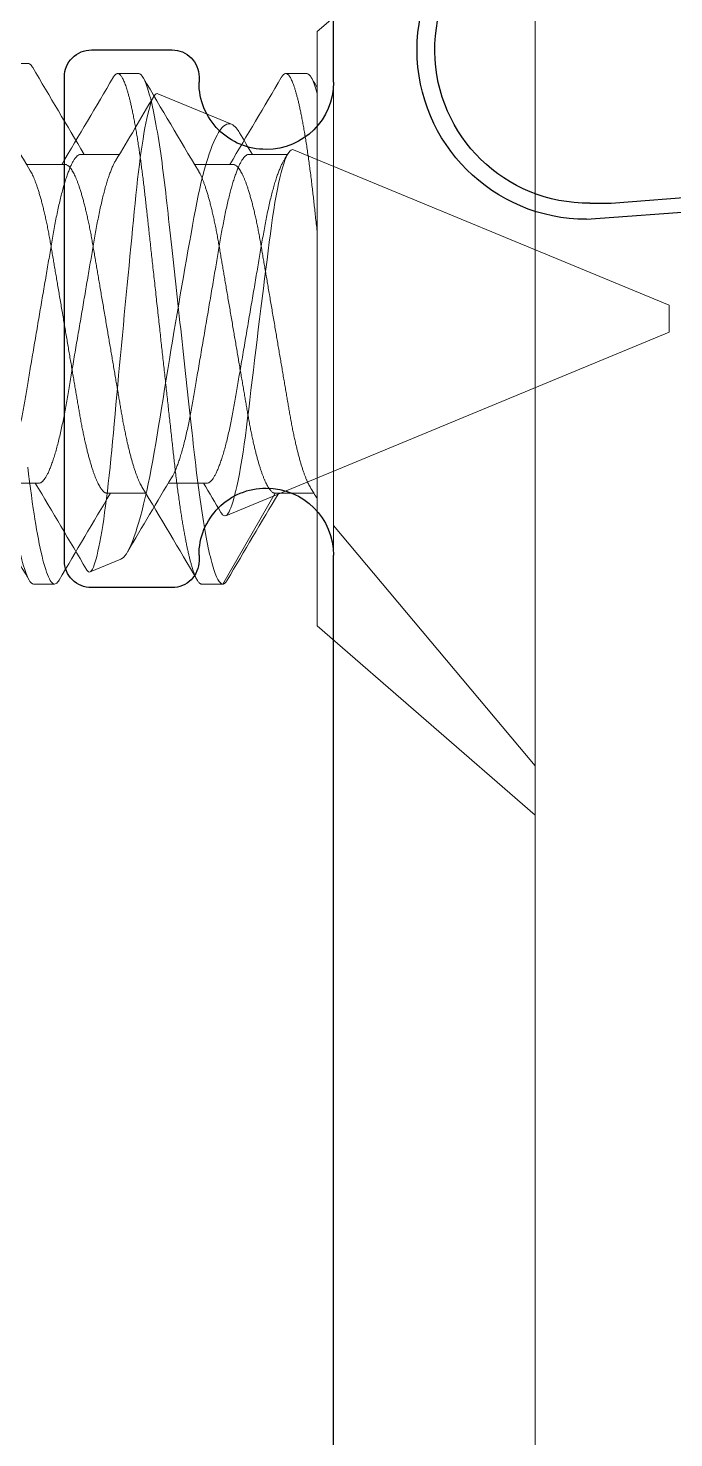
# Model space of a CAD drawing. Extents: x -82 to 113, y -82 to 93.
# Drawn here: x -3.967 to -3.727, y 70.873 to 71.397 of the extents above; entities that cross this region are included whole.
import ezdxf

# ---------------------------------------------------------------- set-up
doc = ezdxf.new("R2010")
doc.units = 0
doc.header["$MEASUREMENT"] = 0
doc.linetypes.add('HIDDEN', pattern=[0.375, 0.25, -0.125])
doc.layers.get('0').update_dxf_attribs({"linetype": 'CONTINUOUS'})
doc.layers.add('FRAME', color=1, linetype='CONTINUOUS')
doc.layers.add('INERTIA', color=7, linetype='CONTINUOUS')

# ---------------------------------------------------------------- blocks, each defined once
blk = doc.blocks.new('Q250T190')
for p, q in [((0.06300049999998691, 0.1809999999999974), (0.05253921128166894, 0.04051983721100072)), ((0.05700050000001511, 0.1797619999999966), (0.05700050000001511, 0.1718690000000009)), ((0.05700050000001511, 0.1718690000000009), (0.04650049999997918, 0.03999999999999915))]:
    blk.add_line(p, q)
for centre, radius, start, end in [((-4.999999987376214e-07, 0.1809999999999974), 0.063, 0, 180), ((-4.999999987376214e-07, 0.180380999999997), 0.057003, 359.3779300000001, 179.3779139999998)]:
    blk.add_arc(centre, radius, start, end)
blk = doc.blocks.new('20350')
at = {"color": 7, "linetype": 'Continuous', "lineweight": 15}
for p, q in [((0.7960802411690864, 0.0894050889825877), (0.7845719487381828, 0.09417198500069901)), ((0.999853929156501, 0.004999269645779236), (0.8350108039232893, 0.07327951361430962)), ((0.7655131999395337, 0.06116194931600205), (0.7511576030413281, 0.06116194931600205)), ((0.8280040285130994, 0.06116194931600205), (0.8136485049366726, 0.06116194931600205)), ((0.999853929156501, -1.4210854715202e-14), (0.999853929156501, 0.004999269645779236)), ((0.8602175101879794, -0.06283858458458269), (0.999853929156501, -0.004999269645779236)), ((0.999853929156501, -0.004999269645779236), (0.999853929156501, -1.4210854715202e-14)), ((0.7811358704220339, -0.06116194931603047), (0.7954914673202325, -0.06116194931603047)), ((0.8436267723173785, -0.06116194931603047), (0.8579822958938053, -0.06116194931603047)), ((0.8097868670416091, -0.0837276098475428), (0.8371397749662819, -0.07239766346778254)), ((0.753796160416762, -0.09498612248857796), (0.7616074956580121, -0.09498612248857796))]:
    blk.add_line(p, q, dxfattribs=at)
at = {"color": 7, "linetype": 'Continuous', "lineweight": 15, "flags": 128}
for points in [[(0.8097868670416091, -0.0837276098475428), (0.8094748095695365, -0.0837815930039909), (0.8091562997813213, -0.08368797942846129), (0.8088297245979135, -0.08344465195470718), (0.8084978702467396, -0.08305237129617637), (0.8081539911245557, -0.08249831530751806), (0.807805932661239, -0.08179054938396746), (0.8074517884906314, -0.0809233910879783), (0.8070947847708254, -0.07990321941390732), (0.8067481927429867, -0.07877520057483878), (0.806400134279663, -0.07750837445151149), (0.8060488496582678, -0.0760946023269895), (0.8056973450715432, -0.07454476331950843), (0.8053386549509227, -0.0728234246815731), (0.8049809913351424, -0.07096596416938894), (0.8046223745363008, -0.06896051740328346), (0.8042661773560127, -0.06682401254796844), (0.80392486449594, -0.06463916573024164), (0.8035869244374894, -0.06233937786582544), (0.8032505241363026, -0.05991132730484594), (0.802918596463357, -0.05737491632645231), (0.8025846891025026, -0.05467571267833193), (0.8022565008400591, -0.05187284120633251), (0.8019324185969765, -0.04894948372849228), (0.8016152286006957, -0.04593144492677936), (0.8013158557956075, -0.04293983862474704), (0.8010154564856791, -0.03987296293864517), (0.800706625171685, -0.03671679966167574), (0.8003924413681602, -0.03349606510577985), (0.8000669660113715, -0.03014913231955063), (0.7997370180263346, -0.02674600297579843), (0.7994009843340208, -0.02326881863983488), (0.7990616511618569, -0.01974633290380723), (0.7987187252227415, -0.01617518442257904), (0.7983737462739455, -0.01257056111437294), (0.7980248079493251, -0.008913498416760035), (0.7976750630851939, -0.00523500227514262), (0.7973174727911925, -0.001461733873455273), (0.7969601757842852, 0.002320514870305601), (0.7966013390201141, 0.006132498600962322), (0.7962441153349857, 0.009939750642658396), (0.7958997229603852, 0.01362153137064581), (0.7955581168132113, 0.01728600586856999), (0.7952173905273341, 0.02095207969769319), (0.7948804769737237, 0.02458783153609545), (0.7945408505144655, 0.02826488644659264), (0.7942063565794086, 0.03189695844848472), (0.7938752354459879, 0.03550358779459373), (0.7935504933069382, 0.03905114499490026), (0.7932444482203778, 0.04240819160339981), (0.792944488841087, 0.04569853831021931), (0.7926418898779275, 0.04893880166248721), (0.7923332785292558, 0.05210221004726634), (0.7920127890531319, 0.05524580322251893), (0.7916870937310136, 0.05829883025849369), (0.7913546528056514, 0.06127587302306381), (0.7910182525044576, 0.0641509114515344), (0.7906801658024634, 0.06690562426554436), (0.7903393661948073, 0.06954990990460885), (0.7899940939589101, 0.07209606351376863), (0.7896472086439843, 0.07452146074304267), (0.7892920379685364, 0.07686950350027644), (0.7889364273624437, 0.07908313369709674), (0.7885785437813411, 0.0811727217819822), (0.788221613383314, 0.0831181867539641), (0.7878750213554753, 0.0848731892515815), (0.7875304090155524, 0.0864847468626948), (0.7871860899627237, 0.08795961435579613), (0.7868449970679734, 0.08928361313276412), (0.7865004580498223, 0.0904780614994678), (0.7861603916599122, 0.09151035876196545), (0.785823038175657, 0.09238422600033402), (0.7854914037898126, 0.09308992058377896), (0.7851777332387044, 0.09360969864287938), (0.7848703683602025, 0.09397091836471816), (0.7845678427188147, 0.09417363474061347), (0.7842656103645211, 0.0942174811617491), (0.7839507666650292, 0.0941011836622323), (0.7836301305453475, 0.09382254258888167), (0.7833021622482192, 0.09337836844447622), (0.7832217282616512, 0.09323161491290932)], [(0.7960746687142262, 0.08939150612384594), (0.7964568951244431, 0.08920349992892795), (0.7969823922819401, 0.08878042412511888), (0.7975254133435357, 0.08818162352362435), (0.7980799459237176, 0.08741179071797944), (0.7986589679765643, 0.08644701364453056), (0.7992480351125124, 0.08530657592991986), (0.7998509600638286, 0.08398104656093608), (0.8004617304450221, 0.08248238615202297), (0.8010191225744023, 0.08098287337749355), (0.8015810606538025, 0.07934746785922187), (0.8021506975195223, 0.07756623449675715), (0.8027230472908968, 0.07565326023608065), (0.8033097681300632, 0.07356617425675438), (0.8038973688305191, 0.07134886880599822), (0.804489148872122, 0.0689876327119947), (0.8050796091217833, 0.06650264321054067), (0.805648512769757, 0.06398570832847383), (0.8062141902596522, 0.06136152660344862), (0.8067794278189027, 0.05861515414129315), (0.8073393128886224, 0.05576927944859733), (0.8079046970914234, 0.05276350371364913), (0.8084621625425825, 0.04966434353373472), (0.8090144954695262, 0.04645335389993477), (0.8095564900262815, 0.04315909822601327), (0.8100734085361694, 0.03991345488857689), (0.8105985390847934, 0.03660109331896422), (0.8111419267552549, 0.03320131615508615), (0.8116968992660816, 0.02974706320411258), (0.812276801180225, 0.02615730932261329), (0.8128669681427922, 0.02252526023382018), (0.8134714328513724, 0.0188272994523544), (0.8140839629551451, 0.0151020114164595), (0.8146414284063042, 0.01173190436689708), (0.8152035864510268, 0.008351880547294854), (0.8157736632473913, 0.004944272274215677), (0.8163467462365119, 0.001538414415293232), (0.8169343469369679, -0.001933370602571927), (0.8175231207858218, -0.005390880357836636), (0.8181162206193662, -0.008852940932158049), (0.818708367269835, -0.01228782318686683), (0.8192785907097502, -0.01557544782279763), (0.8198458079569093, -0.01882616411053561), (0.8204128052387532, -0.02205649350800343), (0.8209746699963745, -0.0252380994406991), (0.8215422538524138, -0.02843299036238989), (0.8221021389221264, -0.03156534010177836), (0.8226571847547319, -0.03465176749732279), (0.8232019655389067, -0.03766309277405355), (0.8237206437713809, -0.04048442071145075), (0.8242466541813016, -0.04321872715910047), (0.8247912150001611, -0.04587841037080409), (0.8253476539464728, -0.04843680871631761), (0.8259294622267532, -0.05094906933526033), (0.8265216821990009, -0.05334438172393163), (0.8271284932043699, -0.05563663119339424), (0.8277436628920185, -0.05780010929650814), (0.8283012749867282, -0.05962603686306522), (0.8288637996403239, -0.06134180304614745), (0.8294343163673403, -0.06295514787551326), (0.830008059252421, -0.06445112745704762), (0.8305964664924019, -0.06585560146406522), (0.8311862668460961, -0.06713238560088541), (0.8317806131498031, -0.06828699274838357), (0.8323740795922134, -0.06930757685744027), (0.8329788375879019, -0.07021036495321198), (0.8335803694255048, -0.07096929572752231), (0.8341819745848795, -0.07158692169461744), (0.8347777140023069, -0.07205558989430472), (0.835380712275402, -0.07238006165930244), (0.8359747652920078, -0.07254623171324681), (0.8365633191755393, -0.07255281234252209), (0.8371397749662819, -0.07239766346778254)], [(0.8602175101879794, -0.06283858458458269), (0.8597912907130834, -0.06291021079299242), (0.8593537063631516, -0.06277791081622297), (0.8589069567914152, -0.06244247286331017), (0.8584386506179911, -0.06188512656005685), (0.8579631589106711, -0.06111496380641768), (0.8574830479315594, -0.06013588440434603), (0.857017088054917, -0.05899642736845578), (0.8565491484903589, -0.05766794221544558), (0.8560812822475867, -0.05615653298299605), (0.8556010979466961, -0.05441344985634089), (0.8551233332643662, -0.05248457393581418), (0.8546501145320562, -0.0503792079215799), (0.8541949329562541, -0.04816396464575234), (0.8537460570530584, -0.04579122619837506), (0.8533053931886059, -0.04327185336730111), (0.8528615764878396, -0.04053134664711422), (0.8524283914443842, -0.03764820387122825), (0.8520078177461272, -0.03463646845081314), (0.8516069676051927, -0.03160473222511939), (0.8512025246973138, -0.02847126661994537), (0.8507897231071553, -0.02525134318618427), (0.8503558781677185, -0.02186458980249029), (0.8499146277290635, -0.01840149699508231), (0.8494680981226566, -0.01487717248640763), (0.8490071241266719, -0.011218665693562), (0.8485429239726159, -0.00751253411688424), (0.8480774040266184, -0.003775619424274623), (0.8475985395176764, 9.172256831391223e-05), (0.8471206281917958, 0.003973342186370132), (0.8466460163457654, 0.007850577284060023), (0.8461860688546281, 0.01162909807386825), (0.8457312538877062, 0.01538576439229189), (0.8452836244546731, 0.01910324595051804), (0.8448314490716271, 0.02287890031722384), (0.844388732197487, 0.02659462558982284), (0.8439575268419333, 0.03023216006387486), (0.8435516174985622, 0.03367597382721499), (0.8431509873229572, 0.03703049999974439), (0.8427451513013651, 0.04028231840537444), (0.8423172454256616, 0.04350769285481704), (0.8418806875805771, 0.04661119734988972), (0.8414375307757922, 0.04957927194492129), (0.8409838156354823, 0.05243597992979687), (0.8405255545451524, 0.05514124178951363), (0.840064873836269, 0.05768297317918325), (0.8395896754160503, 0.06011946490944808), (0.8391142570305021, 0.06237129116813378), (0.8386407450110909, 0.06442776530666094), (0.8381772780747738, 0.06625711150097402), (0.8377177705142884, 0.06788786108653255), (0.837264202017522, 0.06931243442498669), (0.8369188564598531, 0.07026817000713947), (0.8365779835304252, 0.07109801210255284), (0.8362423164469845, 0.07179978397105913), (0.8359128817143713, 0.07237132720290163), (0.8354983204016193, 0.07291521437797144), (0.8350935842066463, 0.07323950283851843), (0.8346910476649043, 0.07334648847266578), (0.8342704006448685, 0.07323334380946278), (0.8338397818635173, 0.07289685185607198), (0.833401244330517, 0.07233862569150062), (0.8332350238678359, 0.07204761615132327)]]:
    blk.add_lwpolyline(points, dxfattribs=at)
at = {"color": 7, "linetype": 'Continuous', "lineweight": 15}
for centre, radius, start, end in [((-2.808616128903793, 2.195949095626432), 4.162049952515265, 329.1416587012405, 329.6546336680852), ((3.849604982646142, 1.877510668020236), 3.537816088069699, 210.4083520711651, 210.9357489164557), ((-1.637844299249565, 1.536468816011322), 2.872401501624708, 329.0951133906082, 329.3479959543342), ((4.364543131358509, -2.201473248983049), 4.172847916079656, 149.1418875596086, 149.6578548611772), ((-2.012414254949469, -1.741686268637537), 3.27238273081851, 30.4626020028739, 30.94858242951637), ((2.628662487873115, -1.130399278890067), 2.07968617541398, 149.0604134735115, 149.3157739411994), ((-0.9186135310822792, -1.12491711068715), 2.070716742499642, 30.90344614747316, 30.98762766644004), ((0.8330699646425188, -0.06566366135562873), 0.007868299722163151, 301.1473909650172, 333.9596609431845)]:
    blk.add_arc(centre, radius, start, end, dxfattribs=at)
for points, knots in [([(0.7525722000358357, 0.05879228580052143), (0.7527320968736078, 0.05851859009065663), (0.7530806365964935, 0.05792199400907805), (0.7536265349784372, 0.05678219997618328), (0.7542158561423449, 0.05539772119512065), (0.7548190190467636, 0.05379844607610096), (0.7554328355002298, 0.05198816080583413), (0.756044895199679, 0.04999900764117626), (0.756652053500531, 0.04784272830848124), (0.7572512086950809, 0.04553206325691406), (0.7578306958772245, 0.04311795747831582), (0.7583881744385934, 0.04062245772713879), (0.7589224540369912, 0.03806667901302774), (0.7594396296655006, 0.03542550393804333), (0.759939721543148, 0.0327129982506591), (0.7604183168182104, 0.0299236390301445), (0.7609073707551772, 0.02704567708191519), (0.761415675017389, 0.02406269901321423), (0.7619496226942601, 0.02092633628053875), (0.7625087170512117, 0.01764338068956306), (0.763091109296056, 0.01422346877025404), (0.7636856663495735, 0.01073191658674943), (0.7642895023994924, 0.007185545565434381), (0.7648997307928269, 0.003602122422947218), (0.7655039424509198, 5.456342059062536e-05), (0.7660986997138082, -0.003438673776983592), (0.7666815341967492, -0.006861074321321325), (0.7672588690586579, -0.01025118944384928), (0.7678279517506681, -0.0135935352918608), (0.7683864436217362, -0.01687330319317937), (0.7689319630796945, -0.02007666775482164), (0.7694623387943409, -0.02319090917119127), (0.7699834610182776, -0.0262514789480548), (0.7704938969889383, -0.02924747874574507), (0.7709936202420664, -0.03219009708645615), (0.7715141801365633, -0.0350448397206975), (0.7720539132682163, -0.03782134198679898), (0.7726123193496193, -0.04050566615300966), (0.7731780320735027, -0.04304180434097304), (0.7737481317844939, -0.04542083537278074), (0.7743194231478796, -0.04763608739777681), (0.7748982671382976, -0.04971182406164587), (0.7754820683318826, -0.05163668690913426), (0.7760678566029995, -0.05340065890551671), (0.7766530230010531, -0.05499517334926907), (0.7772347401172297, -0.05641329072240353), (0.7778193300283007, -0.05766920440935053), (0.7784038887562374, -0.05874930988657923), (0.7789850397596325, -0.0596408753537645), (0.7795510433056236, -0.06032871676553953), (0.7800993679632242, -0.06081030845338375), (0.7806291648411801, -0.0611074099681872), (0.7809677544662463, -0.06114385412438139), (0.7811358704220339, -0.06116194931603047)], [0, 0, 0, 0, 0.01655052885773346, 0.03607649045531805, 0.05568448318149739, 0.07627889243637434, 0.09689048985410341, 0.1174814653803984, 0.1380143038962496, 0.1584521362771996, 0.1787591563673415, 0.1979897036208821, 0.2170414648152039, 0.2358876530621185, 0.254503460980367, 0.2728815650638857, 0.2913675425502595, 0.310096059101139, 0.3290433103897446, 0.3490992099922933, 0.3693353413398225, 0.3897180620966582, 0.4102121854549428, 0.4307813696668637, 0.4513883092578853, 0.4710592596559312, 0.4906974510513062, 0.5102703656552362, 0.5297461371106668, 0.5490940538040091, 0.5682845953190909, 0.5872897514022946, 0.6060832657265736, 0.6255180065321476, 0.6447563168001328, 0.6642156951265523, 0.6839315852340984, 0.7038757125089806, 0.7240175393562189, 0.7433986503563159, 0.7629004071084863, 0.782491773591326, 0.802140781381322, 0.821814748738562, 0.8414808963838405, 0.8611064394211773, 0.8806590344728957, 0.901029893109652, 0.9212509952045999, 0.9412888609867279, 0.9611121255075794, 0.9806914574317458, 1, 1, 1, 1]), ([(0.7655131999395337, 0.06116194931600205), (0.7656735248041002, 0.06114547360137124), (0.7659963314321345, 0.06111230051935479), (0.7665007225275033, 0.06084193094351065), (0.7670220220743502, 0.06040385965057737), (0.7675599413728449, 0.05977828319332446), (0.7681118628677126, 0.05896729520735278), (0.7686757990295945, 0.05796913778139867), (0.7692491519160285, 0.05678528223229762), (0.7698386297680102, 0.05539684687200008), (0.7704417783412794, 0.05379868939105847), (0.7710554830854122, 0.0519880923345255), (0.7716675726239828, 0.04999902540701839), (0.7722747197445301, 0.0478427232869052), (0.7728738891531393, 0.04553206566568235), (0.7734533323523465, 0.0431179502987078), (0.7740109664576593, 0.04062246950941528), (0.7745451024293857, 0.03806667330148628), (0.7750622728812857, 0.03542549735767864), (0.7755625237468706, 0.03271301202464372), (0.7760409212204422, 0.02992362394060422), (0.7765301809416627, 0.02704569283376657), (0.7770382869234709, 0.02406268371724707), (0.7775723958916458, 0.02092634404128546), (0.7781314825686039, 0.01764338816623479), (0.7787137310091978, 0.01422345299637584), (0.779308444655598, 0.01073192623114494), (0.7799122279212867, 0.007185542524993593), (0.7805225118191146, 0.003602132885632159), (0.7811265546342625, 5.454519161673943e-05), (0.7817214988563705, -0.003438656082934699), (0.7823041779050897, -0.006861083017284386), (0.7828815226864236, -0.01025119617513326), (0.7834507201266305, -0.01359352733449271), (0.7840091746962372, -0.01687330518696228), (0.784554731911463, -0.02007666027280663), (0.7850849927407566, -0.02319091538022633), (0.7856061053148125, -0.0262514856764966), (0.7861166973299305, -0.02924746492017505), (0.7866162328973871, -0.03219011078003575), (0.7871369590443251, -0.03504483220193322), (0.787676647305311, -0.03782134322229069), (0.788235065947859, -0.04050566588919935), (0.7888007746674361, -0.04304180413744518), (0.7893708776582216, -0.04542083639496752), (0.7899421597851699, -0.04763608346216586), (0.7905210370044955, -0.04971183641758614), (0.7911047106341513, -0.05163662703019156), (0.7916905442927629, -0.05340089919981494), (0.7922756535860955, -0.05499427542106616), (0.792857553141225, -0.05641663120282203), (0.7934414669888383, -0.05765657759040721), (0.7938485927449932, -0.05844772238928897), (0.7940601623632659, -0.05877029458623895), (0.7940768703257319, -0.05879576858482949)], [0, 0, 0, 0, 0.01842496864732859, 0.03709781397115683, 0.05599523556148452, 0.07509205393887539, 0.09436112820317008, 0.1137737476718162, 0.133299714597823, 0.1529077126748099, 0.1735021275496768, 0.1941136612106158, 0.2147046423559637, 0.2352374864750028, 0.2556753244332147, 0.2759823500649212, 0.2952129690509416, 0.3142646701287446, 0.3331108635185787, 0.3517267389571436, 0.3701047871872929, 0.3885908313033768, 0.4073192897784588, 0.4262666108673123, 0.4463225159428975, 0.4665585857653004, 0.4869413800488917, 0.5074355089997994, 0.5280046988248266, 0.548611574683553, 0.5682825998051859, 0.5879207274186196, 0.6074936473637848, 0.6269694922198631, 0.6463174141930412, 0.6655079609450126, 0.6845130572062054, 0.7033065766590296, 0.7227413847835241, 0.7419796395262023, 0.7614390853367679, 0.7811549808245656, 0.8010991135419828, 0.8212409458857063, 0.8406220621746973, 0.8601238242486847, 0.8797151960777949, 0.8993641400138421, 0.9190381127398933, 0.9387042657518495, 0.9583298141447831, 0.9778824831194258, 0.9982533473151675, 1, 1, 1, 1]), ([(0.8150631019311803, 0.05879228580052143), (0.8152229986567718, 0.0585185900807943), (0.8155715381351314, 0.05792199397764364), (0.8161174386078187, 0.05678220012897839), (0.816706751402343, 0.05539772061045767), (0.817309946412351, 0.05379845020563323), (0.8179236385040838, 0.05198815638227927), (0.818535731428689, 0.04999900830351578), (0.8191428776455254, 0.04784272784227994), (0.8197420472947456, 0.04553206445389435), (0.8203214904307572, 0.04311795060358747), (0.8208791245518086, 0.04062246943037451), (0.8214132605203659, 0.03806667332243308), (0.8219304309696867, 0.03542549735171008), (0.8224306818484735, 0.03271301202782695), (0.8229090792724207, 0.02992362393378301), (0.823398339180514, 0.02704569285818081), (0.8239064444522484, 0.0240626836247344), (0.8244405561601624, 0.02092634439951269), (0.8249996319729433, 0.01764338673721966), (0.8255819212286823, 0.01422346221984583), (0.8261764785298098, 0.01073190977488991), (0.8267804186479282, 0.007185552027706876), (0.8273906609375459, 0.003602131400711528), (0.8279947150102203, 5.45455697675834e-05), (0.8285896563483135, -0.003438656182098043), (0.829172336156013, -0.006861082990823775), (0.8297496807349418, -0.01025119618218184), (0.8303188782289936, -0.01359352733261687), (0.8308773327843113, -0.01687330518744545), (0.8314228900033171, -0.02007666027269295), (0.8319531508316089, -0.02319091538022633), (0.8324742634059419, -0.02625148567661029), (0.8329848554209534, -0.0292474649197203), (0.8334843909885308, -0.03219011078171263), (0.8340051171350709, -0.03504483219559518), (0.8345448053975701, -0.0378213432463923), (0.8351032240344054, -0.04050566579782355), (0.8356689327752918, -0.04304180447668671), (0.8362390356891325, -0.04542083517928575), (0.8368103181030193, -0.04763608804530861), (0.8373891942438974, -0.0497118192061663), (0.8379728719152766, -0.05163669149850136), (0.8385586904647795, -0.0534006583264528), (0.8391438560989499, -0.05499517314562752), (0.8397255460868749, -0.05641329376219062), (0.8403102497582395, -0.05766920177897816), (0.8408948162660437, -0.0587493079168695), (0.8414758192124339, -0.05964087887035419), (0.8420419767272875, -0.06032871508007531), (0.8425902614418987, -0.06081030875519389), (0.8431200687960683, -0.0611074098943476), (0.8434586570449127, -0.06114385409988188), (0.8436267723173785, -0.06116194931603047)], [0, 0, 0, 0, 0.01655052896412597, 0.03607649068723019, 0.05568448353945647, 0.0762788929267214, 0.09689042109549699, 0.1174813967541578, 0.1380142354020012, 0.1584520679143327, 0.1787590881350151, 0.1979897019968316, 0.2170413979981053, 0.2358875863661696, 0.2545034568443356, 0.2728815001774575, 0.2913675393677374, 0.3100959928524214, 0.3290433088925587, 0.3490992086240337, 0.3693352730543195, 0.3897179939421823, 0.4102121860858635, 0.4307813704300102, 0.4513882407978144, 0.4710592606778924, 0.490697383058537, 0.5102702977882885, 0.5297461374548199, 0.5490940542725373, 0.5682845959109825, 0.5872896871080642, 0.6060832015531543, 0.6255180044990365, 0.644756254115476, 0.6642156947408642, 0.6839315849751508, 0.7038757123782409, 0.7240175393549577, 0.7433986504796432, 0.7629004073571776, 0.7824917739659574, 0.8021407126663335, 0.8218146801500444, 0.8414808279217438, 0.8611063710852404, 0.8806590348498654, 0.9010298936175726, 0.9212509288889615, 0.941288860609313, 0.9611121252575953, 0.9806914573076243, 1, 1, 1, 1]), ([(0.8280040285130994, 0.06116194931600205), (0.8281643842149293, 0.06114547368700585), (0.8284872523927547, 0.0611123008327894), (0.8289916186282653, 0.0608419309160837), (0.8295129272185378, 0.06040385974351636), (0.8300508360561736, 0.05977828284430586), (0.8306027899958437, 0.05896729747563256), (0.8311666023906099, 0.05796913523714409), (0.8317399858551227, 0.05678528240765957), (0.8323294629525293, 0.05539684736230299), (0.8329325820453022, 0.05379868529392695), (0.833546410216492, 0.05198809672857863), (0.8341584675976321, 0.04999902483071139), (0.8347656234796901, 0.04784272343989926), (0.835364790572882, 0.0455320656268583), (0.8359442343171892, 0.04311795030163523), (0.8365018685096643, 0.04062246953249371), (0.8370360036383531, 0.03806667320735357), (0.8375531773242528, 0.03542549770541825), (0.8380534163030262, 0.03271301075027111), (0.8385318570458509, 0.0299236317391518), (0.8390209520729215, 0.0270456782156856), (0.8395292448211507, 0.02406269868110655), (0.8400631963462644, 0.0209263364655925), (0.8406222869270508, 0.01764338027824408), (0.8412046904409891, 0.01422347023704162), (0.8417992065330395, 0.01073190715884209), (0.8424031989493415, 0.007185562301927462), (0.8430132706460469, 0.00360211280592182), (0.8436175231130107, 5.456481609655839e-05), (0.8442122705287716, -0.003438674046705614), (0.844795104715466, -0.006861074608721651), (0.8453724503772833, -0.01025118803396197), (0.8459414911467675, -0.01359354445129668), (0.8465001410086828, -0.01687328739795646), (0.8470455008817908, -0.02007667682282488), (0.8475759289855347, -0.02319090660584777), (0.8480969971364445, -0.02625148719330639), (0.8486076034735746, -0.0292474643201075), (0.8491071279513065, -0.03219011165326435), (0.8496278839128735, -0.03504482613895732), (0.8501674591503345, -0.03782134839447338), (0.8507258671124944, -0.04050567202936861), (0.8512917329613856, -0.0430417919552184), (0.8518616493247393, -0.04542084824696246), (0.8524330960465676, -0.04763607711716134), (0.8530119292430953, -0.04971183748965302), (0.8535956159464604, -0.05163662669419011), (0.8541814421992058, -0.0534008994690538), (0.8547665680013665, -0.05499427468113538), (0.8553484091173971, -0.05641663388333029), (0.8559325417428596, -0.05765656605656488), (0.8563390724387148, -0.05844773236968592), (0.8565510383261099, -0.05877027314751615), (0.8565677722210765, -0.05879573650655345)], [0, 0, 0, 0, 0.01842504110171395, 0.03709789785449013, 0.05599533101122047, 0.07509216107705728, 0.09436124713522931, 0.1137738108114761, 0.1332997896885946, 0.1529077997669014, 0.1735022272468368, 0.1941138429048351, 0.2147048366531498, 0.2352376933395724, 0.255675543807018, 0.2759825818678928, 0.2952132126242535, 0.3142649253628879, 0.3331111302877697, 0.3517270171204134, 0.3701050765990764, 0.3885910704446485, 0.4073196035693614, 0.4262668716253702, 0.4463227889764224, 0.4665589382319514, 0.4869416770265114, 0.50743588717482, 0.5280050204718413, 0.5486119782990101, 0.5682829461048979, 0.5879211548791249, 0.60749408680414, 0.6269698754946885, 0.6463178765656736, 0.6655083688404859, 0.6845135417423358, 0.7033070726979681, 0.7227418927177794, 0.7419801592354713, 0.7614396169564335, 0.7811554607203537, 0.8010996056448263, 0.8212415167786954, 0.8406225774633083, 0.8601244197316178, 0.8797158035518714, 0.8993647595143, 0.9190387442820517, 0.9387049093309221, 0.9583304697359175, 0.9778831506780151, 0.9982539594550213, 1, 1, 1, 1]), ([(0.7616074956580121, -0.09498612248857796), (0.7617509250637085, -0.09496603954694649), (0.7620394835049495, -0.0949256356820598), (0.762488833968618, -0.09458310900346589), (0.7629010899682029, -0.09411984515692495), (0.7631674225047007, -0.093666134674109), (0.7632757859921213, -0.09348153218114419)], [0, 0, 0, 0, 0.2676566494990704, 0.5384850142322819, 0.8122220663922216, 1, 1, 1, 1])]:
    blk.add_open_spline(points, degree=3, knots=knots, dxfattribs=at)
blk = doc.blocks.new('erfdfasdf')
at = {"color": 7, "linetype": 'Continuous', "lineweight": 15}
for p, q in [((556.3052981813001, 29.99531538200978), (556.2243305813001, 30.06569944288259)), ((556.2243305813001, 30.06569944288259), (556.2243305813001, 29.70384424288259)), ((556.3052981813001, 29.99531538200978), (556.3052981813001, 29.7742283037554)), ((556.3404403680892, 29.97973384210147), (556.3209169311115, 29.94591825912747)), ((556.348249742422, 29.97973384210147), (556.3404403680892, 29.97973384210147)), ((556.4107247462484, 29.97973384210147), (556.4029153673341, 29.97973384210147)), ((556.3209169311115, 29.94591825912747), (556.3065650194222, 29.94591825912747)), ((556.3833919337925, 29.94591825912747), (556.3690400331274, 29.94591825912747)), ((556.3365356809227, 29.82362542663771), (556.35088758846, 29.82362542663771)), ((556.3990106824583, 29.82362542663771), (556.413362578542, 29.82362542663771)), ((556.309202868753, 29.78980984366371), (556.3170122439449, 29.78980984366371)), ((556.3716778700024, 29.78980984366371), (556.3794872443352, 29.78980984366371)), ((556.2243305813001, 29.70384424288259), (556.3052981813001, 29.7742283037554))]:
    blk.add_line(p, q, dxfattribs=at)
at = {"color": 7, "linetype": 'Continuous', "lineweight": 15, "flags": 128}
blk.add_lwpolyline([(556.4012486735398, 29.9782504886563), (556.4015305608156, 29.97869836175943), (556.4018189079314, 29.97907504833791), (556.4021018397771, 29.97936562203718), (556.4023790631395, 29.97957129235926), (556.4026503214579, 29.97969349787853), (556.4029153673341, 29.97973384210147), (556.4032226083378, 29.97967977186309), (556.4035381051092, 29.97951576522071), (556.4038614819696, 29.97923939400738), (556.4041923265886, 29.97884857824612), (556.4045301624958, 29.97834159531282), (556.4048744857322, 29.97771711658785), (556.4052247648498, 29.9769742257818), (556.4055505882028, 29.97618881914688), (556.4058804615551, 29.97530346366258), (556.406213908436, 29.97431846170441), (556.406550397398, 29.97323441802337), (556.4068894244815, 29.97205228556047), (556.4072304490759, 29.97077331963219), (556.4075729214077, 29.96939913290791), (556.407916291703, 29.96793164043251), (556.4082600010254, 29.96637307795216), (556.4086034721126, 29.96472597442564), (556.4089461643538, 29.96299314286146), (556.4092875188124, 29.96117768031784), (556.4096076428453, 29.95939327082248), (556.4099256319239, 29.95754136744883), (556.4102410462292, 29.95562511765101), (556.4105534551053, 29.95364784297816), (556.4108624462218, 29.95161297493413), (556.4112151626691, 29.94919139610541), (556.4115621797964, 29.94670314805887), (556.4119029386669, 29.94415403090649), (556.4122369169958, 29.94154992722631), (556.4125636383125, 29.93889677457376), (556.4128826627981, 29.93620052883002)], dxfattribs=at)
at = {"color": 7, "linetype": 'Continuous', "lineweight": 15}
for centre, radius, start, end in [((552.6353821138548, 32.14662411675438), 4.291495851076006, 329.1490664759988, 329.6506370436587), ((559.894051540637, 32.05282127097692), 4.106667952217716, 210.3426594718087, 210.9051841607994), ((552.6899843812621, 32.15127821407236), 4.300641290891233, 329.1496211221323, 329.6501289294004), ((559.8413831366028, 31.98466067881933), 3.972864275998913, 210.3331856389208, 210.9146572837981), ((558.2366929183635, 31.10172603626497), 2.249730065889728, 210.8516009253855, 210.9842697326105), ((552.9410410005707, 27.78489574922682), 3.972839262063956, 30.33318380836504, 30.91465911435441), ((552.8881228377815, 27.7165873066573), 4.106933178574086, 30.3426776359112, 30.90516599669333), ((560.0388548414396, 27.61299367838369), 4.310995344649406, 149.1502054371397, 149.6495076861863), ((560.0923850648268, 27.61828561166929), 4.30060249019252, 149.1496248940205, 149.6501371859007), ((550.09050389343, 26.1451658425526), 7.207337033870599, 30.39048339186826, 30.42571668014482)]:
    blk.add_arc(centre, radius, start, end, dxfattribs=at)
for points, knots in [([(556.3387735253979, 29.97825025042105), (556.3388677713621, 29.97840550140175), (556.3390595412571, 29.97872140314409), (556.3393438662246, 29.97908699630927), (556.3396268803484, 29.97937955396732), (556.3399040283016, 29.97958354610488), (556.3401755462255, 29.97971049544579), (556.3403523159507, 29.97972607943819), (556.3404403680892, 29.97973384210147)], [0, 0, 0, 0, 0.1637910578280389, 0.3332789288303139, 0.5017075291790972, 0.6690115627481936, 0.8351287831726103, 1, 1, 1, 1]), ([(556.3404403688002, 29.97973384288259), (556.3415675549902, 29.97973384288259), (556.3428814696111, 29.97742268473144), (556.3456342107537, 29.96779613238698), (556.3470653596357, 29.96049075055025), (556.3490484864335, 29.94717408666037), (556.3496824882379, 29.94235861524852), (556.3508670115557, 29.93231509721544), (556.3514181618357, 29.9270973703984), (556.3532733019447, 29.91017849260493), (556.3546641083232, 29.89749433843283), (556.3574541292904, 29.87204934721108), (556.3588449356685, 29.85936519304416), (556.3607000757759, 29.84244631526356), (556.3612512260554, 29.83722858845139), (556.3624357493742, 29.82718507042355), (556.363069751179, 29.82236959901542), (556.3650528779779, 29.80905293513985), (556.3664840268601, 29.80174755331701), (556.369236768002, 29.79212100100316), (556.3705506826198, 29.78980984286845), (556.3716778688109, 29.78980984288259)], [0, 0, 0, 0, 0.1250000000000001, 0.1250000000000001, 0.2500000000000002, 0.2500000000000002, 0.3125000000000003, 0.3125000000000003, 0.3750000000000003, 0.3750000000000003, 0.5000000000000003, 0.5000000000000003, 0.6250000000000003, 0.6250000000000003, 0.6875000000000002, 0.6875000000000002, 0.7500000000000002, 0.7500000000000002, 0.8750000000000001, 0.8750000000000001, 1, 1, 1, 1]), ([(556.348249742422, 29.97973384210147), (556.3483517599938, 29.97972342668885), (556.3485566800772, 29.97970250551629), (556.3488725317268, 29.97953228460406), (556.349195822203, 29.979257576578), (556.3495266960691, 29.97886629043744), (556.3498645314082, 29.97835941345923), (556.3502088648108, 29.97773489043735), (556.3505493472231, 29.97701277481164), (556.3508849697556, 29.97620374146965), (556.3512148508064, 29.97531837409777), (556.3515482874976, 29.97433337294491), (556.3518847801679, 29.97324932432882), (556.3522238070426, 29.97206719843029), (556.3525648283689, 29.97078823180668), (556.3529073063747, 29.96941405651732), (556.353250666949, 29.96794656774856), (556.3535943702774, 29.96638801794167), (556.353937849558, 29.96474092512126), (556.3542805386244, 29.96300810292696), (556.3546154049939, 29.96122713394653), (556.3549420051753, 29.95940658708599), (556.3552599959278, 29.95755469064534), (556.355575407059, 29.95563844671773), (556.355887824469, 29.95366116749986), (556.3562128782089, 29.95152051716154), (556.3565495318144, 29.94920921711645), (556.3568965524851, 29.94672095167194), (556.3572373191693, 29.94417179891023), (556.3575712985433, 29.94156765163089), (556.3578980432239, 29.93891444011341), (556.3582170211195, 29.93621812202065), (556.358519823875, 29.93355768912407), (556.3588071115691, 29.93093011992591), (556.3590924822638, 29.92832949114763), (556.3593842188601, 29.92566830895496), (556.3596825505896, 29.92294769335224), (556.3599870360272, 29.92017071005496), (556.3602973560072, 29.91734065164188), (556.3606130910589, 29.91446109063724), (556.3609338462034, 29.91153581947459), (556.3612591739053, 29.90856887595004), (556.3615885965474, 29.90556448438863), (556.3619216461939, 29.90252708909739), (556.3622513820989, 29.89951988933825), (556.3625771476608, 29.89654890957793), (556.3628983470225, 29.89361958055229), (556.363220949958, 29.89067747058265), (556.3635444815968, 29.88772679734333), (556.3638854539884, 29.88461720931239), (556.3642433452006, 29.88135316617317), (556.3646174749344, 29.87794113837034), (556.3649901498131, 29.87454234268632), (556.3653606595551, 29.87116329673258), (556.3657283005049, 29.86781038383467), (556.3660923963826, 29.86448983375102), (556.3664423619068, 29.86129819478457), (556.3667779504082, 29.8582376133842), (556.367099077185, 29.85530894693905), (556.3674152216973, 29.85242568498581), (556.3677259748581, 29.84959163633937), (556.3680309270869, 29.84681039493016), (556.3683297607827, 29.84408527786873), (556.3686219884793, 29.84141935488054), (556.3689079401371, 29.83881429536677), (556.3691867957083, 29.83626086229877), (556.3694712765152, 29.83374913312665), (556.3697622843895, 29.83127035600703), (556.3700541286246, 29.82887362708488), (556.3703461208944, 29.82656038042199), (556.3706376186569, 29.82433154269693), (556.3709340296806, 29.8221455875871), (556.3712349984929, 29.82000629476055), (556.3715562544448, 29.8178073468325), (556.3718980079564, 29.81556361389867), (556.37226033456, 29.81329220017662), (556.3726264957837, 29.81110389050152), (556.3729958271981, 29.80900372877891), (556.3733676397189, 29.80699646901083), (556.3737412080739, 29.80508654315141), (556.3741054319498, 29.80332828049269), (556.3744595379276, 29.8017153163769), (556.3748029552529, 29.80024066045958), (556.3751455157278, 29.79885912728196), (556.3754866728308, 29.79757269020359), (556.3758258709603, 29.79638296682804), (556.3761625858613, 29.79529123051017), (556.3764962786107, 29.79429848425431), (556.3768264514756, 29.79340535406303), (556.3771526098843, 29.79261214118302), (556.3774742902222, 29.79191883720745), (556.3777910403693, 29.79132512689115), (556.378096565729, 29.79083970039102), (556.378390787323, 29.79045533059147), (556.3786737466602, 29.79016473906277), (556.3789508998384, 29.78995906728566), (556.3792224373119, 29.78983683893162), (556.3795010728101, 29.78979430003417), (556.379794199392, 29.78984593145809), (556.3801100374728, 29.79001054711988), (556.3804332631323, 29.79028469838686), (556.380764440618, 29.79068397434098), (556.381005245122, 29.79102382606881), (556.3811367496581, 29.79126473643777), (556.3811541259688, 29.79129656905393)], [0, 0, 0, 0, 0.01016163201077938, 0.02041140995111495, 0.03074438844701523, 0.04115534560164817, 0.05163876891220777, 0.06218890666695675, 0.07279974300835729, 0.08257442449760263, 0.09238993581927407, 0.1022411627890362, 0.1121229112744114, 0.1220298584096193, 0.1319566420317395, 0.141897789382552, 0.1518477742535162, 0.1618010834548754, 0.171752152695862, 0.1816954558250407, 0.1916254724314569, 0.2009710030442492, 0.2102953196287297, 0.2195939722693428, 0.228862522587132, 0.2380967088770569, 0.248732311681285, 0.2593099421641572, 0.269823470841122, 0.2802670427719082, 0.2906350335202386, 0.3009220891375717, 0.3111231306406584, 0.3204155666235053, 0.329766157085117, 0.3391891978613425, 0.3486808257458372, 0.3582369659657391, 0.3678533163496117, 0.3775254262700555, 0.3872486783607751, 0.3970182702891984, 0.4068292494170971, 0.4166765747146768, 0.4265550272327377, 0.4358927988806979, 0.4452490316511057, 0.4546191584284587, 0.4639985715045279, 0.4733826350337246, 0.4842397766599513, 0.4950897188841807, 0.5059252920524554, 0.5167393776285464, 0.5275249529185351, 0.5382751085999498, 0.5489830614902176, 0.558756062011011, 0.56848309344853, 0.5781593638768637, 0.5877802207587487, 0.5973412012598979, 0.6068380064375113, 0.6162665370908644, 0.6256229041217819, 0.6349160259386456, 0.6442578923857352, 0.6536726557087021, 0.663156484939846, 0.6721580164039695, 0.6812137551033398, 0.6903199961544806, 0.6994728962736292, 0.7086684837483551, 0.7193557522993712, 0.7300881464918673, 0.7408589583468654, 0.7516613464130212, 0.762488332799844, 0.773332825636425, 0.7841876748595169, 0.7941410247542879, 0.804091466110876, 0.8140334963795516, 0.8239615926158188, 0.8338702839515156, 0.8437542001714823, 0.853607988393094, 0.8634264509202693, 0.8732044992063795, 0.8829371639916666, 0.892619608164991, 0.9022471736759141, 0.911270335980721, 0.9202371057606511, 0.9291440046427009, 0.9379877216077609, 0.9467651033757141, 0.9569267353864934, 0.9671765119218613, 0.9775094918462252, 0.9879204490008581, 0.9984038723114177, 0.9999999999999999, 0.9999999999999999, 0.9999999999999999, 0.9999999999999999]), ([(556.410724743822, 29.97973384288259), (556.4118519300131, 29.97973384285379), (556.4131658446339, 29.97742268467498), (556.4159185857743, 29.96779613229141), (556.4173497346543, 29.96049075044364), (556.4193328614484, 29.94717408655153), (556.4199668632515, 29.94235861514118), (556.4211513865666, 29.93231509711453), (556.4217025368466, 29.92709737029892), (556.4235576769546, 29.9101784925143), (556.4249484833317, 29.89749433835464), (556.4277385042957, 29.87204934716357), (556.4291293106717, 29.85936519301445), (556.4309844507768, 29.84244631525604), (556.4315356010557, 29.83722858845035), (556.432720124373, 29.82718507043436), (556.4333541261768, 29.82236959903159), (556.4353372529731, 29.80905293516864), (556.4367684018534, 29.80174755334917), (556.4395211429924, 29.79212100102793), (556.4408350576115, 29.78980984288259), (556.4419622438002, 29.78980984288259)], [0, 0, 0, 0, 0.125, 0.125, 0.25, 0.25, 0.3125, 0.3125, 0.375, 0.375, 0.4999999999999999, 0.4999999999999999, 0.625, 0.625, 0.6875, 0.6875, 0.75, 0.75, 0.875, 0.875, 1, 1, 1, 1]), ([(556.3079795052707, 29.94355744403131), (556.3079860249273, 29.94354723783034), (556.3081236706217, 29.94333176027957), (556.3083965700655, 29.9428269221537), (556.3087982377008, 29.94203557291664), (556.3092043027949, 29.9411426475497), (556.3096132757926, 29.94016246546082), (556.3100243686285, 29.93909325908886), (556.3104365799534, 29.93793814497203), (556.3108489525118, 29.93669945912704), (556.3112605160286, 29.93538023105088), (556.3116678758378, 29.93399208177408), (556.3120701366078, 29.93254023668532), (556.3124664623394, 29.93103003440102), (556.3128584287163, 29.92945675198406), (556.3132554288729, 29.9277815606053), (556.3136561769211, 29.92600349611561), (556.3140592586176, 29.92412249650275), (556.3144535823911, 29.92218984370097), (556.3148383583992, 29.9202115830152), (556.3152128291363, 29.91819379818331), (556.3155700459055, 29.91617863295559), (556.3159118364418, 29.91416175390282), (556.3162569166814, 29.91213789009266), (556.3166109080807, 29.91005840649562), (556.3169741442413, 29.90792552081207), (556.31734582679, 29.90574280703114), (556.3177253327931, 29.90351420700999), (556.3181119257893, 29.90124396875182), (556.3185048352126, 29.89893664909421), (556.3189032376386, 29.89659707002703), (556.3193038612563, 29.89424444361725), (556.3197057480597, 29.89188440481755), (556.3201079496837, 29.88952250593814), (556.320511982684, 29.88714986701011), (556.3209277118934, 29.88470853395543), (556.3213542022976, 29.88220400500854), (556.321790319673, 29.87964295594345), (556.3222241359471, 29.87709541328545), (556.3226545249643, 29.87456798556045), (556.3230803946285, 29.8720671071015), (556.3234927487842, 29.86964560171977), (556.3238909519072, 29.86730718661394), (556.3242745571055, 29.86505451959723), (556.3246507356527, 29.86284537604666), (556.3250188507402, 29.86068387962703), (556.3253917380235, 29.85849330198201), (556.3257685803063, 29.85628379645413), (556.3261456265473, 29.85405649997573), (556.3265245600603, 29.85188153913275), (556.3269163878718, 29.84974944765464), (556.3273192423169, 29.84765964821368), (556.3277329484275, 29.84561932285484), (556.3281564052105, 29.84363548630536), (556.3285814365382, 29.8417471840402), (556.3290065717231, 29.83995678304636), (556.3294304611316, 29.83826576350948), (556.3298592688205, 29.83664909100614), (556.3302919249722, 29.83511177681871), (556.3307273031887, 29.83365849266513), (556.3311559528095, 29.83231951650829), (556.3315766982475, 29.83109255227318), (556.3319885394882, 29.82997456843631), (556.3323988332429, 29.82894368646696), (556.3328066320307, 29.82800189215563), (556.3332265396486, 29.8271180170653), (556.3336571192689, 29.82630579086672), (556.334096629356, 29.82557943317485), (556.3345283842283, 29.8249684353109), (556.3349512728793, 29.82447256656998), (556.335364360769, 29.82409003751705), (556.3357665138957, 29.82382184372602), (556.3361577146101, 29.82365594280577), (556.3364101436028, 29.82363556224457), (556.3365356809227, 29.82362542663771)], [0, 0, 0, 0, 0.0006797018457978118, 0.01435014746348165, 0.02807851370455641, 0.04185394982279846, 0.05566539755439662, 0.06950157330726274, 0.08335110861947524, 0.09720251859970822, 0.1110443547024426, 0.1248651942504226, 0.1384078644814242, 0.1519088141966192, 0.1653576759135727, 0.1787443401105062, 0.1931191901350463, 0.2073981804008723, 0.2215699456357834, 0.2356236419782071, 0.249549053154476, 0.2633366016672252, 0.2762500294743475, 0.2892711217747744, 0.3024137098007207, 0.315669689420143, 0.3290304811412454, 0.3424870079110309, 0.3560297596432402, 0.3696488265774556, 0.3833339015389592, 0.397074359431297, 0.4106128467284758, 0.4241837050166334, 0.4377762334080928, 0.4513796258152071, 0.46606931599936, 0.4807453297841738, 0.4953940709728608, 0.5100021000849795, 0.5245562096824091, 0.5390435157413268, 0.5526306239388696, 0.566137065075702, 0.5795530815174371, 0.5928693661773519, 0.6060770297144957, 0.6206790297480228, 0.6351250483910263, 0.6495899938045435, 0.6642102504102023, 0.6789748132372017, 0.6938719475985919, 0.7088890677041466, 0.7240130227772328, 0.7384718225730147, 0.7530022069850956, 0.7675914170485, 0.7822263528135743, 0.7968936756919847, 0.8115797946697445, 0.8254318074332734, 0.8392769309426859, 0.8531037460392673, 0.8669008979757156, 0.8806572067192352, 0.8959483048590171, 0.9111599728459469, 0.9262778338215242, 0.9412880691245574, 0.9561775056819011, 0.9709336586422332, 0.9855448038956951, 1, 1, 1, 1]), ([(556.3209169311115, 29.94591825912747), (556.3210361571503, 29.94590911195646), (556.3212758360556, 29.9458907234907), (556.3216467212243, 29.94574106681108), (556.3220275686223, 29.94549923873126), (556.3224184092883, 29.9451544361697), (556.3228182749938, 29.94470753680326), (556.3232185323461, 29.94416742032698), (556.3236178579356, 29.9435405131594), (556.3240150426186, 29.94283328386332), (556.3244170622545, 29.94203385888915), (556.3248230323427, 29.94114310880506), (556.3252320299066, 29.94016234141167), (556.3256431182193, 29.93909329242403), (556.3260553314253, 29.93793813608588), (556.3264677027123, 29.93669946149331), (556.3268792660944, 29.93538023035767), (556.3272866276843, 29.93399208210991), (556.3276888848259, 29.93254023643404), (556.3280852132287, 29.93103003450763), (556.3284771791805, 29.9294567520133), (556.3288741783792, 29.92778156052585), (556.3292749273568, 29.92600349612153), (556.32967800968, 29.92412249656193), (556.3300723333634, 29.92218984382208), (556.3304571057568, 29.92021158268164), (556.3308315809078, 29.91819379838449), (556.331188797059, 29.91617863303012), (556.3315305859047, 29.9141617538078), (556.3318756666206, 29.91213789010978), (556.3322296577397, 29.91005840647344), (556.3325928945287, 29.90792552093865), (556.3329645747834, 29.90574280681636), (556.3333440826451, 29.90351420701312), (556.333730677289, 29.90124396895854), (556.3341235849613, 29.89893664908604), (556.3345219859783, 29.89659706991078), (556.3349226102072, 29.89424444366498), (556.3353244959517, 29.89188440455871), (556.3357267013029, 29.88952250617873), (556.3361307339255, 29.88714986712391), (556.3365464609129, 29.88470853369052), (556.3369729539912, 29.88220400526397), (556.3374090695577, 29.87964295595456), (556.3378428836044, 29.87709541292509), (556.3382732766379, 29.87456798580761), (556.3386991458725, 29.87206710720818), (556.3391114978622, 29.86964560148095), (556.3395097033182, 29.86730718674637), (556.339893308012, 29.8650545195877), (556.340269486352, 29.86284537601158), (556.3406376027444, 29.86068387988227), (556.3410104848115, 29.85849330151141), (556.3413873334151, 29.85628379694485), (556.3417643731021, 29.8540564995044), (556.3421433129378, 29.85188153957342), (556.3425351353566, 29.84974944740913), (556.3429379915282, 29.84765964828165), (556.3433516961338, 29.84561932264333), (556.3437751573163, 29.84363548653297), (556.3442001861168, 29.84174718379035), (556.3446253269575, 29.83995678344739), (556.3450492097742, 29.83826576306798), (556.3454780249438, 29.83664909164305), (556.3459106709763, 29.83511177595031), (556.3463460553888, 29.83365849426007), (556.3467747036965, 29.83231951139117), (556.34719544836, 29.83109257005351), (556.3476072938806, 29.82997450211264), (556.3480175712016, 29.82894393375405), (556.3484254178497, 29.82800097208592), (556.3488451445867, 29.82712160065378), (556.3491945253855, 29.82644866787184), (556.3494070030883, 29.82610425097071), (556.3494724115287, 29.82599822679942)], [0, 0, 0, 0, 0.01373323090585394, 0.02760777578602538, 0.04161429923846332, 0.05574281118414531, 0.06998272220988373, 0.08432284647136465, 0.09792491289856986, 0.1115954476839352, 0.125323902140624, 0.1390994270436262, 0.1529109637914882, 0.1667472303422579, 0.1805968554574358, 0.1944483544398402, 0.2082902800248415, 0.222111209459138, 0.2356539656259767, 0.2491550036885651, 0.2626039523473538, 0.2759907025580388, 0.2903656460310409, 0.3046447291190675, 0.3188165854625807, 0.3328703711616491, 0.3467958743186745, 0.3605835119627418, 0.3734970223030465, 0.3865181987799401, 0.3996608717677775, 0.4129169370821247, 0.4262778141628472, 0.4397344289508401, 0.453277269271198, 0.4668964231971485, 0.4805815855675501, 0.4943221322867827, 0.5078607071051925, 0.5214316552820427, 0.5350242715440885, 0.5486277508081541, 0.5633175370394681, 0.5779936446172147, 0.5926424794262348, 0.6072506051192437, 0.6218048088035205, 0.6362922074611398, 0.6498794045400139, 0.6633859329909109, 0.6768020361621487, 0.6901184069068379, 0.7033261538455458, 0.7179282502201773, 0.7323743603476992, 0.7468394011802054, 0.7614597503508582, 0.7762244086252059, 0.7911216392909697, 0.806138858529953, 0.8212629113737232, 0.8357218067449977, 0.850252282966228, 0.8648415894837425, 0.8794766155526054, 0.894144035411337, 0.9088302493293352, 0.9226823516409193, 0.9365275646538505, 0.9503544669747392, 0.9641517081045882, 0.9779081100585306, 0.9931993049249259, 1, 1, 1, 1]), ([(556.3704543670724, 29.94355765935932), (556.370460932408, 29.94354738185328), (556.3705986096121, 29.94333185924017), (556.3708715807404, 29.94282691700523), (556.3712732327645, 29.94203557422721), (556.3716793005856, 29.94114264706792), (556.3720882766241, 29.9401624657199), (556.3724993662852, 29.93909325886764), (556.3729115824166, 29.93793814514069), (556.3733239540281, 29.93669945923297), (556.3737355131906, 29.93538023074336), (556.3741428779731, 29.93399208190487), (556.3745451398343, 29.93254023694783), (556.3749414597186, 29.93103003413336), (556.3753334282034, 29.92945675209804), (556.3757304255372, 29.92778156030365), (556.3761311797898, 29.9260034965275), (556.3765342561916, 29.9241224961587), (556.376928584831, 29.92218984402662), (556.3773133566852, 29.92021158282167), (556.3776878291209, 29.91819379827872), (556.378045043253, 29.91617863256274), (556.3783868422224, 29.91416175466381), (556.3787319117231, 29.91213788936708), (556.3790859109598, 29.91005840706014), (556.379449139885, 29.90792552017752), (556.3798208301861, 29.90574280753439), (556.380200332608, 29.90351420692567), (556.3805869253998, 29.90124396881025), (556.3809798324237, 29.89893664882725), (556.3813782379174, 29.89659707025983), (556.3817788584104, 29.89424444301372), (556.3821807547274, 29.89188440580661), (556.3825829482391, 29.88952250569554), (556.3829869773742, 29.88714986616953), (556.3834027170615, 29.88470853476902), (556.383829203244, 29.88220400490786), (556.3842653197894, 29.87964295576789), (556.3846991370367, 29.87709541314787), (556.3851295297362, 29.87456798597236), (556.3855553971108, 29.87206710730937), (556.3859677434879, 29.86964560069435), (556.386365959256, 29.86730718770588), (556.3867495551665, 29.8650545192887), (556.3871257317275, 29.86284537569399), (556.3874938503685, 29.86068387968299), (556.387866738928, 29.85849330190359), (556.3882435869981, 29.85628379713271), (556.3886206218012, 29.85405649906779), (556.3889995682584, 29.85188154007817), (556.3893913823974, 29.849749446674), (556.3897942518141, 29.84765964949555), (556.390207938212, 29.8456193217881), (556.3906314049609, 29.84363548673123), (556.3910564296511, 29.84174718332887), (556.3914815810231, 29.83995678417923), (556.3919054528252, 29.8382657624309), (556.392334275131, 29.83664909152153), (556.3927669306856, 29.83511177721516), (556.3932022965394, 29.83365849197232), (556.393630955862, 29.83231951678852), (556.3940517010378, 29.83109255248803), (556.3944635342224, 29.82997456809645), (556.394873833628, 29.82894368660522), (556.3952816311285, 29.82800189214027), (556.3957015383335, 29.82711801699386), (556.3961321213676, 29.82630579093559), (556.3965716314437, 29.82557943322497), (556.3970033828857, 29.82496843526265), (556.3974262718011, 29.82447256654154), (556.3978393620134, 29.82409003751706), (556.3982415191063, 29.82382184376122), (556.3986327152634, 29.82365594279322), (556.3988851448398, 29.82363556224085), (556.3990106824583, 29.82362542663771)], [0, 0, 0, 0, 0.0006845348932231407, 0.01435491727201611, 0.0280832133531328, 0.04185858254713694, 0.05566996533535815, 0.06950607332700898, 0.08335554406300112, 0.09720688647764912, 0.1110486534379437, 0.1248694288091415, 0.1384120340479293, 0.1519129152288795, 0.165361711870062, 0.1787483107661889, 0.1931230938366061, 0.2074020134682036, 0.2215737116489747, 0.2356273384937777, 0.2495526822883686, 0.2633401640865238, 0.2762535322505179, 0.2892745576925571, 0.302417084086644, 0.3156729975684903, 0.329033727678582, 0.3424901883087014, 0.3560328734714937, 0.3696518734559555, 0.3833368832586677, 0.3970772746642715, 0.4106157007493537, 0.4241864890551223, 0.4377789495111189, 0.4513822815140429, 0.4660718995345363, 0.4807478412237216, 0.4953965126089747, 0.5100044731818424, 0.5245585102247132, 0.5390457430142667, 0.5526327906959899, 0.566139162342211, 0.579555111825293, 0.5928713340636925, 0.6060789356731704, 0.620680866995812, 0.6351268119309759, 0.6495916911692178, 0.664211873132128, 0.6789763684916995, 0.6938734226814299, 0.708890472176162, 0.7240143540681078, 0.7384730902155986, 0.7530033979458177, 0.7675925438365983, 0.7822274087867778, 0.7968946542089413, 0.8115807064575454, 0.8254326521945534, 0.8392777043785822, 0.8531044547314098, 0.8669015399067953, 0.8806577820868826, 0.8959488083613338, 0.9111604027427017, 0.9262781884870309, 0.9412883511591861, 0.9561777176901941, 0.9709338012342337, 0.9855448738408734, 1, 1, 1, 1]), ([(556.3833919337925, 29.94591825912747), (556.3835111570594, 29.94590911194656), (556.3837508304507, 29.94589072345639), (556.3841217230803, 29.94574106686328), (556.384502562151, 29.94549923861396), (556.3848934155042, 29.94515443627827), (556.3852932792565, 29.94470753693832), (556.3856935249216, 29.94416742007294), (556.3860928588532, 29.94354051336243), (556.3864900346731, 29.94283328352017), (556.3868920683708, 29.94203385936452), (556.3872980245641, 29.94114310825026), (556.387707037189, 29.94016234186368), (556.3881181193653, 29.93909329241184), (556.3885303287366, 29.93793813572377), (556.3889427081756, 29.936699461836), (556.3893542694553, 29.9353802306933), (556.3897616178721, 29.93399208119543), (556.3901638894382, 29.93254023699341), (556.3905602133627, 29.93103003435637), (556.3909521831438, 29.92945675246359), (556.3913491711872, 29.92778155959702), (556.3917499346758, 29.92600349690185), (556.392153010398, 29.92412249646575), (556.3925473324206, 29.92218984370077), (556.3929321044534, 29.92021158251767), (556.3933065826213, 29.91819379850366), (556.3936638004833, 29.91617863346871), (556.3940055800886, 29.91416175304742), (556.3943506688211, 29.91213789028816), (556.3947046640114, 29.91005840725791), (556.3950678896474, 29.90792552034826), (556.3954395699998, 29.90574280619999), (556.3958190888828, 29.90351420785013), (556.3962056796444, 29.90124396922069), (556.3965985782901, 29.89893664788239), (556.396996992691, 29.89659707075474), (556.3973976127407, 29.89424444345183), (556.3977995019461, 29.89188440530787), (556.3982016973051, 29.88952250576253), (556.398605725933, 29.8871498661516), (556.3990214657584, 29.88470853477423), (556.3994479519017, 29.88220400490649), (556.3998840684558, 29.87964295576801), (556.4003178857085, 29.87709541314874), (556.4007482783779, 29.87456798596876), (556.4011741458669, 29.8720671073228), (556.4015864918276, 29.86964560064575), (556.4019847090526, 29.86730718787437), (556.4023682997205, 29.86505451821029), (556.4027444959452, 29.86284537754793), (556.4031125950232, 29.86068387865075), (556.4034854888183, 29.85849330208438), (556.4038623353069, 29.85628379708048), (556.4042393706329, 29.85405649909034), (556.4046183166148, 29.85188154003973), (556.4050101321512, 29.84974944680711), (556.4054129964577, 29.84765964861332), (556.4058267024319, 29.84561932332223), (556.4062501495104, 29.84363548586658), (556.4066751793692, 29.84174718345727), (556.4071003294813, 29.83995678415843), (556.4075242012814, 29.83826576238693), (556.4079530248509, 29.83664909171947), (556.4083856754141, 29.83511177616163), (556.4088210603659, 29.83365849450808), (556.4092497021255, 29.83231951117761), (556.4096704459289, 29.83109256980243), (556.4100823009117, 29.82997450259089), (556.4104925679595, 29.82894393343686), (556.4109004194408, 29.82800097246908), (556.4113201364285, 29.82712159977047), (556.4116695421085, 29.82644863306932), (556.4118820420866, 29.82610418876544), (556.4119474703325, 29.82599813517048)], [0, 0, 0, 0, 0.01373319944496844, 0.02760771929589334, 0.04161421353782197, 0.05574270405909031, 0.06998258637875944, 0.08432267654489047, 0.09792471862434012, 0.1115952247172707, 0.1253236578157736, 0.1390991516458693, 0.1529106680122007, 0.1667469055004768, 0.1805965015233519, 0.1944479779131166, 0.2082898744230006, 0.2221107705108274, 0.2356535067991102, 0.2491545186144786, 0.2626034411273138, 0.2759901611049981, 0.2903650828773998, 0.3046441361500405, 0.3188159629160834, 0.3328697212933411, 0.3467951993361646, 0.3605828101758367, 0.3734962916220709, 0.3865174466372132, 0.39966009603647, 0.4129161295944836, 0.4262769807004715, 0.4397335754885812, 0.4532763874017592, 0.4668955106492486, 0.4805806527743107, 0.4943211727806971, 0.507859721278912, 0.5214306365980929, 0.5350232242703383, 0.5486266835912613, 0.5633164390966576, 0.5779925181427444, 0.5926413266296673, 0.6072494239231792, 0.6218035971820063, 0.6362909655622733, 0.6498781404095856, 0.6633846384663225, 0.676800721681028, 0.6901170604992805, 0.7033247857229883, 0.7179268537098444, 0.7323729338492955, 0.7468379484690367, 0.7614582672669751, 0.7762229008122505, 0.7911201025164715, 0.8061372843471544, 0.8212613077884193, 0.8357201792599145, 0.8502506229839994, 0.8648399054193314, 0.8794749073419619, 0.8941422986859234, 0.9088284797192154, 0.9226805551010793, 0.9365257455299695, 0.9503526166484637, 0.9641498309552474, 0.9779062018844699, 0.9931973712725988, 1, 1, 1, 1]), ([(556.3052981813001, 29.84916109317551), (556.3054003065853, 29.84822970689643), (556.305603860575, 29.84637328717693), (556.3059028766402, 29.84364630952674), (556.3061955394618, 29.84097704031907), (556.3064815754918, 29.83836908015592), (556.3067617678597, 29.83581117126684), (556.3070489961344, 29.83329369447028), (556.3073524871427, 29.83072530485437), (556.307673207989, 29.82811481917864), (556.3080112777533, 29.82547378160605), (556.3083563333705, 29.82288896689932), (556.3087078242058, 29.82036649804507), (556.3090636107746, 29.81792315770844), (556.3094230097004, 29.81556361698357), (556.3097853326128, 29.8132921992607), (556.3101514960953, 29.81110389073749), (556.3105208289954, 29.80900372883688), (556.3108926366913, 29.80699646880401), (556.3112662127054, 29.80508654343404), (556.3116304279687, 29.80332828024722), (556.3119845403014, 29.80171531652607), (556.3123279540142, 29.80024066039657), (556.3126705159841, 29.79885912732045), (556.3130116707026, 29.79757269012214), (556.3133508734732, 29.79638296695808), (556.313687582373, 29.79529123041648), (556.3140212774902, 29.7942984842699), (556.3143514502336, 29.79340535405515), (556.314677610179, 29.79261214121445), (556.3149992879153, 29.79191883717289), (556.3153160401421, 29.79132512689554), (556.3156215665595, 29.7908397003987), (556.3159157886112, 29.79045533060015), (556.3161987451975, 29.79016473904912), (556.3164759020857, 29.78995906729734), (556.3167474342755, 29.78983683893353), (556.3170260737752, 29.78979429999677), (556.317319196233, 29.78984593163341), (556.3176350398163, 29.79001054647704), (556.3179582614044, 29.79028470076481), (556.318289442852, 29.79068396539467), (556.3185302812608, 29.79102390747434), (556.3186618358079, 29.79126488772535), (556.3186792561497, 29.79129679812628)], [0, 0, 0, 0, 0.02336610464234049, 0.04657283277655034, 0.06961008712985577, 0.09246838349076891, 0.1152026381745796, 0.1380893359780746, 0.1611535424700577, 0.1867175553811142, 0.2124711553778533, 0.238400198984569, 0.2644898619548183, 0.2907246237668986, 0.316743483457494, 0.3428722016895439, 0.3690944523640032, 0.3953935769313996, 0.4217525858220538, 0.4481542191393907, 0.4745810604918366, 0.4988131472435092, 0.5230381500902956, 0.5472426765492473, 0.5714132792127122, 0.5955366412735391, 0.6195996828934395, 0.6435893787565703, 0.6674930718903498, 0.691298373892919, 0.7149931853968787, 0.7385657333455982, 0.7620046755717201, 0.7839721575495449, 0.8058023473407114, 0.8274867792352283, 0.8490173880292389, 0.8703865019668938, 0.895125662467661, 0.920079419159948, 0.9452357373943862, 0.970581897192982, 0.9961044797181704, 0.9999999999999999, 0.9999999999999999, 0.9999999999999999, 0.9999999999999999])]:
    blk.add_open_spline(points, degree=3, knots=knots, dxfattribs=at)
blk.add_open_spline([(556.3052981813, 29.79724223916841), (556.3067059182968, 29.79222376035562), (556.3080518937354, 29.78980984288316), (556.3092028687997, 29.78980984288259)], degree=3, dxfattribs=at)
blk = doc.blocks.new('24993')
at = {"color": 7, "linetype": 'Continuous', "lineweight": 15}
for p, q in [((-0.07500000000000284, -1.416351371412688), (-0.07500000000000284, -0.1560000000000059)), ((0, -1.545000000000002), (0, -0.1560000000000059))]:
    blk.add_line(p, q, dxfattribs=at)
at = {"color": 7, "linetype": 'HIDDEN', "lineweight": 0}
blk.add_line((0, -0.9775000000000063), (-0.07500000000000284, -1.066881519444564), dxfattribs=at)
blk = doc.blocks.new('3207-1_Block_Frame_Component')
for p, q in [((0.4024994283011667, -0.8999996645586847), (0.2224994283010106, -0.8999996645586865)), ((0.2124994283010091, -0.9099996645587245), (0.2124994283011228, -0.9399996645586883)), ((0.4124994283009409, -0.9399996645586883), (0.4124994283011683, -0.9099996645587236)), ((0.2224994283011137, -0.9499996645586792), (0.2244994283010664, -0.9499996645586801)), ((0.4004994283009973, -0.949999664558681), (0.40249942830095, -0.9499996645586863)), ((0.2494994283010436, -0.9749059167315863), (0.2494994283010436, -0.9749996645587089)), ((0.37549942830102, -0.9749996645587089), (0.37549942830102, -0.9749059167315863)), ((0.2244994283010664, -0.9999996645586791), (-0.05250056070660469, -0.9999998090857711)), ((1.224500075291296, -0.9999996645586791), (0.4004994283009973, -0.9999996645586862))]:
    blk.add_line(p, q)
for centre, radius, start, end in [((0.2224994283010102, -0.9099996645586876), 0.01000000000000112, 89.99999999999746, 180.0000000002112), ((0.4024994283011667, -0.9099996645586863), 0.01000000000000156, 359.9999999997863, 90), ((0.2224994283011101, -0.9399996645586919), 0.009999999999987352, 179.9999999999796, 270.0000000000203), ((0.40249942830095, -0.9399996645586954), 0.009999999999990905, 270, 4.071109992277004e-11), ((0.2246587433508976, -0.9748399262772566), 0.02484077260337281, 359.8477914101622, 90.36746612883974), ((0.4003401132511656, -0.974839926277257), 0.02484077260337235, 89.63253387115927, 180.1522085898367), ((0.2244994283010699, -0.9749996645587053), 0.02499999999997371, 269.9999999999919, 359.9999999999918), ((0.4004994283009982, -0.974999664558708), 0.02499999999997815, 180.000000000002, 269.999999999998)]:
    blk.add_arc(centre, radius, start, end)
blk = doc.blocks.new('3207_Block_Frame_Assembly')
blk.add_blockref('3207-1_Block_Frame_Component', (0, 0))

msp = doc.modelspace()

# ---------------------------------------------------------------- linework, layer by layer
at = {"layer": 'INERTIA', "color": 1}
msp.add_line((-3.853328901246017, 70.37718082783114), (-3.853327949568535, 71.20118147482087), dxfattribs=at)

# ---------------------------------------------------------------- block references
at = {"xscale": -1, "rotation": 89.99993382638357}
msp.add_blockref('Q250T190', (-3.578222928223393, 71.3891792328671), dxfattribs=at)
at = {"layer": 'FRAME', "xscale": -1, "rotation": 90}
msp.add_blockref('3207_Block_Frame_Assembly', (-4.85325324641461, 71.60168205798044), dxfattribs=at)
at = {"layer": 'INERTIA', "color": 1, "xscale": -1, "rotation": 179.9999338263836}
for name, p in [('24993', (-3.778329168959796, 70.14538341769735)), ('20350', (-4.72832751248049, 71.28918191371527))]:
    msp.add_blockref(name, p, dxfattribs=at)
at = {"layer": 'INERTIA', "color": 1, "rotation": 179.9999336154356}
msp.add_blockref('erfdfasdf', (552.4460374269754, 101.1695702982494), dxfattribs=at)

doc.saveas('drawing.dxf')
